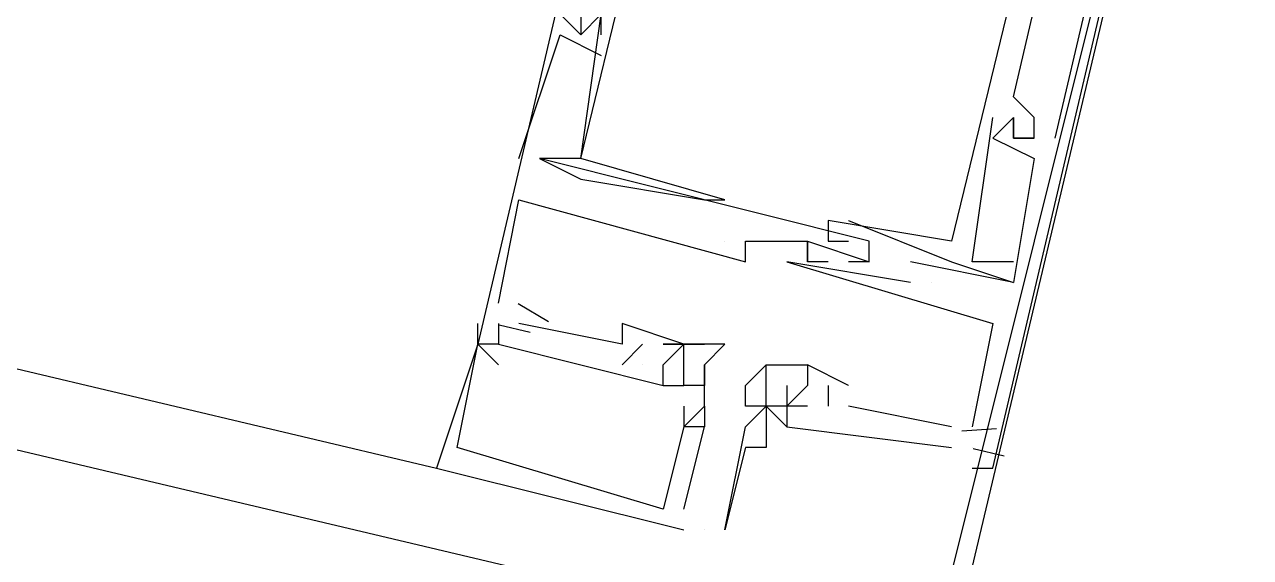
# Model space of a CAD drawing. Header units: feet. Extents: x -84 to 198, y -22 to 181.
# Drawn here: x 104.12 to 104.913, y 25.36 to 25.704 of the extents above; entities that cross this region are included whole.
import ezdxf

# ---------------------------------------------------------------- set-up
doc = ezdxf.new("R2010")
doc.units = ezdxf.units.FT
doc.layers.add('A-LINEA', color=7, linetype='CONTINUOUS')

msp = doc.modelspace()

# ---------------------------------------------------------------- linework, layer by layer
at = {"layer": 'A-LINEA'}
for p, q in [((96.3733, 27.2578), (105.52, 25.0978)), ((96.72, 27.2311), (104.3867, 25.4178)), ((104.8933, 26.0844), (104.7867, 25.6311)), ((104.8933, 26.0844), (104.7867, 25.6311)), ((104.8933, 26.0844), (104.7867, 25.6311)), ((104.4667, 25.6978), (104.4667, 25.6978)), ((104.4667, 25.6978), (104.4667, 25.6978)), ((104.4667, 25.6978), (104.4667, 25.6978)), ((104.48, 25.6978), (104.48, 25.6978)), ((104.48, 25.6978), (104.48, 25.6978)), ((104.48, 25.6978), (104.48, 25.6978)), ((104.48, 25.6978), (104.48, 25.6978)), ((104.48, 25.6978), (104.48, 25.6978)), ((104.48, 25.6978), (104.48, 25.6978)), ((104.4933, 25.6978), (104.4933, 25.6978)), ((104.4933, 25.6978), (104.4933, 25.6978)), ((104.4933, 25.6978), (104.4933, 25.6978)), ((104.4933, 25.6844), (104.4933, 25.6844)), ((104.4933, 25.6844), (104.4933, 25.6844)), ((104.4933, 25.6844), (104.4933, 25.6844)), ((104.76, 25.6578), (104.76, 25.6578)), ((104.76, 25.6578), (104.76, 25.6578)), ((104.76, 25.6578), (104.76, 25.6578)), ((104.7467, 25.6444), (104.7467, 25.6444)), ((104.7467, 25.6444), (104.7467, 25.6444)), ((104.7467, 25.6444), (104.7467, 25.6444)), ((104.76, 25.6444), (104.76, 25.6444)), ((104.76, 25.6444), (104.76, 25.6444)), ((104.76, 25.6444), (104.76, 25.6444)), ((104.76, 25.6444), (104.76, 25.6444)), ((104.76, 25.6444), (104.76, 25.6444)), ((104.76, 25.6444), (104.76, 25.6444)), ((104.7733, 25.6444), (104.7733, 25.6444)), ((104.7733, 25.6444), (104.7733, 25.6444)), ((104.7733, 25.6444), (104.7733, 25.6444)), ((104.7467, 25.6311), (104.7467, 25.6311)), ((104.7467, 25.6311), (104.7467, 25.6311)), ((104.7467, 25.6311), (104.7467, 25.6311)), ((104.76, 25.6311), (104.76, 25.6311)), ((104.76, 25.6311), (104.76, 25.6311)), ((104.76, 25.6311), (104.76, 25.6311)), ((104.76, 25.6311), (104.76, 25.6311)), ((104.76, 25.6311), (104.76, 25.6311)), ((104.76, 25.6311), (104.76, 25.6311)), ((104.7733, 25.6311), (104.7733, 25.6311)), ((104.7733, 25.6311), (104.7733, 25.6311)), ((104.7733, 25.6311), (104.7733, 25.6311)), ((104.7733, 25.6311), (104.7733, 25.6311)), ((104.7733, 25.6311), (104.7733, 25.6311)), ((104.7733, 25.6311), (104.7733, 25.6311)), ((104.7867, 25.6311), (104.7867, 25.6311)), ((104.7867, 25.6311), (104.7867, 25.6311)), ((104.7867, 25.6311), (104.7867, 25.6311)), ((104.44, 25.6178), (104.44, 25.6178)), ((104.44, 25.6178), (104.44, 25.6178)), ((104.44, 25.6178), (104.44, 25.6178)), ((104.4533, 25.6178), (104.4533, 25.6178)), ((104.4533, 25.6178), (104.4533, 25.6178)), ((104.4533, 25.6178), (104.4533, 25.6178)), ((104.4533, 25.6178), (104.4533, 25.6178)), ((104.4533, 25.6178), (104.4533, 25.6178)), ((104.4533, 25.6178), (104.4533, 25.6178)), ((104.48, 25.6178), (104.48, 25.6178)), ((104.48, 25.6178), (104.48, 25.6178)), ((104.48, 25.6178), (104.48, 25.6178)), ((104.48, 25.6178), (104.48, 25.6178)), ((104.48, 25.6178), (104.48, 25.6178)), ((104.48, 25.6178), (104.48, 25.6178)), ((104.7733, 25.6178), (104.7733, 25.6178)), ((104.7733, 25.6178), (104.7733, 25.6178)), ((104.7733, 25.6178), (104.7733, 25.6178)), ((104.48, 25.6044), (104.48, 25.6044)), ((104.48, 25.6044), (104.48, 25.6044)), ((104.48, 25.6044), (104.48, 25.6044)), ((104.44, 25.5911), (104.44, 25.5911)), ((104.44, 25.5911), (104.44, 25.5911)), ((104.44, 25.5911), (104.44, 25.5911)), ((104.56, 25.5911), (104.56, 25.5911)), ((104.56, 25.5911), (104.56, 25.5911)), ((104.56, 25.5911), (104.56, 25.5911)), ((104.5733, 25.5911), (104.5733, 25.5911)), ((104.5733, 25.5911), (104.5733, 25.5911)), ((104.5733, 25.5911), (104.5733, 25.5911)), ((104.64, 25.5778), (104.64, 25.5778)), ((104.64, 25.5778), (104.64, 25.5778)), ((104.64, 25.5778), (104.64, 25.5778)), ((104.6533, 25.5778), (104.6533, 25.5778)), ((104.6533, 25.5778), (104.6533, 25.5778)), ((104.6533, 25.5778), (104.6533, 25.5778)), ((104.5733, 25.5644), (104.5733, 25.5644)), ((104.5733, 25.5644), (104.5733, 25.5644)), ((104.5733, 25.5644), (104.5733, 25.5644)), ((104.5733, 25.5644), (104.5733, 25.5644)), ((104.5733, 25.5644), (104.5733, 25.5644)), ((104.5733, 25.5644), (104.5733, 25.5644)), ((104.5867, 25.5644), (104.5867, 25.5644)), ((104.5867, 25.5644), (104.5867, 25.5644)), ((104.5867, 25.5644), (104.5867, 25.5644)), ((104.5867, 25.5644), (104.5867, 25.5644)), ((104.5867, 25.5644), (104.5867, 25.5644)), ((104.5867, 25.5644), (104.5867, 25.5644)), ((104.6267, 25.5644), (104.6267, 25.5644)), ((104.6267, 25.5644), (104.6267, 25.5644)), ((104.6267, 25.5644), (104.6267, 25.5644)), ((104.6267, 25.5644), (104.6267, 25.5644)), ((104.6267, 25.5644), (104.6267, 25.5644)), ((104.6267, 25.5644), (104.6267, 25.5644)), ((104.64, 25.5644), (104.64, 25.5644)), ((104.64, 25.5644), (104.64, 25.5644)), ((104.64, 25.5644), (104.64, 25.5644)), ((104.6533, 25.5644), (104.6533, 25.5644)), ((104.6533, 25.5644), (104.6533, 25.5644)), ((104.6533, 25.5644), (104.6533, 25.5644)), ((104.6667, 25.5644), (104.6667, 25.5644)), ((104.6667, 25.5644), (104.6667, 25.5644)), ((104.6667, 25.5644), (104.6667, 25.5644)), ((104.72, 25.5644), (104.72, 25.5644)), ((104.72, 25.5644), (104.72, 25.5644)), ((104.72, 25.5644), (104.72, 25.5644)), ((104.5867, 25.5511), (104.5867, 25.5511)), ((104.5867, 25.5511), (104.5867, 25.5511)), ((104.5867, 25.5511), (104.5867, 25.5511)), ((104.6133, 25.5511), (104.6133, 25.5511)), ((104.6133, 25.5511), (104.6133, 25.5511)), ((104.6133, 25.5511), (104.6133, 25.5511)), ((104.6267, 25.5511), (104.6267, 25.5511)), ((104.6267, 25.5511), (104.6267, 25.5511)), ((104.6267, 25.5511), (104.6267, 25.5511)), ((104.6267, 25.5511), (104.6267, 25.5511)), ((104.6267, 25.5511), (104.6267, 25.5511)), ((104.6267, 25.5511), (104.6267, 25.5511)), ((104.64, 25.5511), (104.64, 25.5511)), ((104.64, 25.5511), (104.64, 25.5511)), ((104.64, 25.5511), (104.64, 25.5511)), ((104.6533, 25.5511), (104.6533, 25.5511)), ((104.6533, 25.5511), (104.6533, 25.5511)), ((104.6533, 25.5511), (104.6533, 25.5511)), ((104.6667, 25.5511), (104.6667, 25.5511)), ((104.6667, 25.5511), (104.6667, 25.5511)), ((104.6667, 25.5511), (104.6667, 25.5511)), ((104.6667, 25.5511), (104.6667, 25.5511)), ((104.6667, 25.5511), (104.6667, 25.5511)), ((104.6667, 25.5511), (104.6667, 25.5511)), ((104.6933, 25.5511), (104.6933, 25.5511)), ((104.6933, 25.5511), (104.6933, 25.5511)), ((104.6933, 25.5511), (104.6933, 25.5511)), ((104.7067, 25.5511), (104.7067, 25.5511)), ((104.7067, 25.5511), (104.7067, 25.5511)), ((104.7067, 25.5511), (104.7067, 25.5511)), ((104.7067, 25.5511), (104.7067, 25.5511)), ((104.7067, 25.5511), (104.7067, 25.5511)), ((104.7067, 25.5511), (104.7067, 25.5511)), ((104.72, 25.5511), (104.72, 25.5511)), ((104.72, 25.5511), (104.72, 25.5511)), ((104.72, 25.5511), (104.72, 25.5511)), ((104.7333, 25.5511), (104.7333, 25.5511)), ((104.7333, 25.5511), (104.7333, 25.5511)), ((104.7333, 25.5511), (104.7333, 25.5511)), ((104.76, 25.5511), (104.76, 25.5511)), ((104.76, 25.5511), (104.76, 25.5511)), ((104.76, 25.5511), (104.76, 25.5511)), ((104.6933, 25.5378), (104.6933, 25.5378)), ((104.6933, 25.5378), (104.6933, 25.5378)), ((104.6933, 25.5378), (104.6933, 25.5378)), ((104.7067, 25.5378), (104.7067, 25.5378)), ((104.7067, 25.5378), (104.7067, 25.5378)), ((104.7067, 25.5378), (104.7067, 25.5378)), ((104.7067, 25.5378), (104.7067, 25.5378)), ((104.7067, 25.5378), (104.7067, 25.5378)), ((104.7067, 25.5378), (104.7067, 25.5378)), ((104.76, 25.5378), (104.76, 25.5378)), ((104.76, 25.5378), (104.76, 25.5378)), ((104.76, 25.5378), (104.76, 25.5378)), ((104.76, 25.5378), (104.76, 25.5378)), ((104.76, 25.5378), (104.76, 25.5378)), ((104.76, 25.5378), (104.76, 25.5378)), ((104.76, 25.5378), (104.76, 25.5378)), ((104.76, 25.5378), (104.76, 25.5378)), ((104.76, 25.5378), (104.76, 25.5378)), ((104.4267, 25.5244), (104.4267, 25.5244)), ((104.4267, 25.5244), (104.4267, 25.5244)), ((104.4267, 25.5244), (104.4267, 25.5244)), ((104.4591, 25.5123), (104.4395, 25.5239)), ((104.4591, 25.5123), (104.4395, 25.5239)), ((104.4591, 25.5123), (104.4395, 25.5239)), ((104.4133, 25.5111), (104.4133, 25.5111)), ((104.4133, 25.5111), (104.4133, 25.5111)), ((104.4133, 25.5111), (104.4133, 25.5111)), ((104.4267, 25.5111), (104.4267, 25.5111)), ((104.4267, 25.5111), (104.4267, 25.5111)), ((104.4267, 25.5111), (104.4267, 25.5111)), ((104.4473, 25.5054), (104.4273, 25.5102)), ((104.4473, 25.5054), (104.4273, 25.5102)), ((104.4473, 25.5054), (104.4273, 25.5102)), ((104.44, 25.5111), (104.44, 25.5111)), ((104.44, 25.5111), (104.44, 25.5111)), ((104.44, 25.5111), (104.44, 25.5111)), ((104.5067, 25.5111), (104.5067, 25.5111)), ((104.5067, 25.5111), (104.5067, 25.5111)), ((104.5067, 25.5111), (104.5067, 25.5111)), ((104.7467, 25.5111), (104.7467, 25.5111)), ((104.7467, 25.5111), (104.7467, 25.5111)), ((104.7467, 25.5111), (104.7467, 25.5111)), ((104.4133, 25.4978), (104.4133, 25.4978)), ((104.4133, 25.4978), (104.4133, 25.4978)), ((104.4133, 25.4978), (104.4133, 25.4978)), ((104.4133, 25.4978), (104.4133, 25.4978)), ((104.4133, 25.4978), (104.4133, 25.4978)), ((104.4133, 25.4978), (104.4133, 25.4978)), ((104.4133, 25.4978), (104.4133, 25.4978)), ((104.4133, 25.4978), (104.4133, 25.4978)), ((104.4133, 25.4978), (104.4133, 25.4978)), ((104.4267, 25.4978), (104.4267, 25.4978)), ((104.4267, 25.4978), (104.4267, 25.4978)), ((104.4267, 25.4978), (104.4267, 25.4978)), ((104.4267, 25.4978), (104.4267, 25.4978)), ((104.4267, 25.4978), (104.4267, 25.4978)), ((104.4267, 25.4978), (104.4267, 25.4978)), ((104.5067, 25.4844), (104.52, 25.4978)), ((104.5067, 25.4978), (104.5067, 25.4978)), ((104.5067, 25.4844), (104.52, 25.4978)), ((104.5067, 25.4978), (104.5067, 25.4978)), ((104.5067, 25.4844), (104.52, 25.4978)), ((104.5067, 25.4978), (104.5067, 25.4978)), ((104.52, 25.4978), (104.52, 25.4978)), ((104.52, 25.4978), (104.52, 25.4978)), ((104.52, 25.4978), (104.52, 25.4978)), ((104.5333, 25.4978), (104.5333, 25.4978)), ((104.5333, 25.4978), (104.5333, 25.4978)), ((104.5333, 25.4978), (104.5333, 25.4978)), ((104.5333, 25.4978), (104.5333, 25.4978)), ((104.5333, 25.4978), (104.5333, 25.4978)), ((104.5333, 25.4978), (104.5333, 25.4978)), ((104.5467, 25.4978), (104.5467, 25.4978)), ((104.5467, 25.4978), (104.5467, 25.4978)), ((104.5467, 25.4978), (104.5467, 25.4978)), ((104.5467, 25.4978), (104.5467, 25.4978)), ((104.5467, 25.4978), (104.5467, 25.4978)), ((104.5467, 25.4978), (104.5467, 25.4978)), ((104.5467, 25.4978), (104.5467, 25.4978)), ((104.5467, 25.4978), (104.5467, 25.4978)), ((104.5467, 25.4978), (104.5467, 25.4978)), ((104.5467, 25.4978), (104.5467, 25.4978)), ((104.5467, 25.4978), (104.5467, 25.4978)), ((104.5467, 25.4978), (104.5467, 25.4978)), ((104.56, 25.4978), (104.56, 25.4978)), ((104.56, 25.4978), (104.56, 25.4978)), ((104.56, 25.4978), (104.56, 25.4978)), ((104.5733, 25.4978), (104.5733, 25.4978)), ((104.5733, 25.4978), (104.5733, 25.4978)), ((104.5733, 25.4978), (104.5733, 25.4978)), ((104.4267, 25.4844), (104.4267, 25.4844)), ((104.4267, 25.4844), (104.4267, 25.4844)), ((104.4267, 25.4844), (104.4267, 25.4844)), ((104.5067, 25.4844), (104.5067, 25.4844)), ((104.5067, 25.4844), (104.5067, 25.4844)), ((104.5067, 25.4844), (104.5067, 25.4844)), ((104.52, 25.4844), (104.52, 25.4844)), ((104.52, 25.4844), (104.52, 25.4844)), ((104.52, 25.4844), (104.52, 25.4844)), ((104.52, 25.4844), (104.52, 25.4844)), ((104.52, 25.4844), (104.52, 25.4844)), ((104.52, 25.4844), (104.52, 25.4844)), ((104.5333, 25.4844), (104.5333, 25.4844)), ((104.5333, 25.4844), (104.5333, 25.4844)), ((104.5333, 25.4844), (104.5333, 25.4844)), ((104.5333, 25.4844), (104.5333, 25.4844)), ((104.5333, 25.4844), (104.5333, 25.4844)), ((104.5333, 25.4844), (104.5333, 25.4844)), ((104.56, 25.4844), (104.56, 25.4844)), ((104.56, 25.4844), (104.56, 25.4844)), ((104.56, 25.4844), (104.56, 25.4844)), ((104.56, 25.4844), (104.56, 25.4844)), ((104.56, 25.4844), (104.56, 25.4844)), ((104.56, 25.4844), (104.56, 25.4844)), ((104.6, 25.4844), (104.6, 25.4844)), ((104.6, 25.4844), (104.6, 25.4844)), ((104.6133, 25.4844), (104.6133, 25.4844)), ((104.6267, 25.4844), (104.6267, 25.4844)), ((104.6267, 25.4844), (104.6267, 25.4844)), ((104.6267, 25.4844), (104.6267, 25.4844)), ((104.6267, 25.4844), (104.6267, 25.4844)), ((104.5333, 25.4711), (104.5333, 25.4711)), ((104.5333, 25.4711), (104.5467, 25.4711)), ((104.5333, 25.4711), (104.5333, 25.4711)), ((104.5333, 25.4711), (104.5333, 25.4711)), ((104.5333, 25.4711), (104.5467, 25.4711)), ((104.5333, 25.4711), (104.5333, 25.4711)), ((104.5333, 25.4711), (104.5333, 25.4711)), ((104.5333, 25.4711), (104.5467, 25.4711)), ((104.5333, 25.4711), (104.5333, 25.4711)), ((104.5467, 25.4711), (104.5467, 25.4711)), ((104.5467, 25.4711), (104.5467, 25.4711)), ((104.5467, 25.4711), (104.5467, 25.4711)), ((104.5467, 25.4711), (104.5467, 25.4711)), ((104.5467, 25.4711), (104.5467, 25.4711)), ((104.5467, 25.4711), (104.5467, 25.4711)), ((104.56, 25.4711), (104.56, 25.4711)), ((104.56, 25.4711), (104.56, 25.4711)), ((104.56, 25.4711), (104.56, 25.4711)), ((104.5867, 25.4711), (104.5867, 25.4711)), ((104.6133, 25.4711), (104.6133, 25.4711)), ((104.6267, 25.4711), (104.6267, 25.4711)), ((104.6267, 25.4711), (104.6267, 25.4711)), ((104.6267, 25.4711), (104.6267, 25.4711)), ((104.6267, 25.4711), (104.6267, 25.4711)), ((104.64, 25.4711), (104.64, 25.4578)), ((104.64, 25.4711), (104.64, 25.4711)), ((104.64, 25.4711), (104.64, 25.4578)), ((104.64, 25.4711), (104.64, 25.4711)), ((104.64, 25.4711), (104.64, 25.4578)), ((104.64, 25.4711), (104.64, 25.4711)), ((104.6533, 25.4711), (104.6533, 25.4711)), ((104.6533, 25.4711), (104.6533, 25.4711)), ((104.6533, 25.4711), (104.6533, 25.4711)), ((104.5467, 25.4578), (104.5467, 25.4578)), ((104.5467, 25.4578), (104.5467, 25.4578)), ((104.5467, 25.4578), (104.5467, 25.4578)), ((104.56, 25.4578), (104.56, 25.4578)), ((104.56, 25.4578), (104.56, 25.4578)), ((104.56, 25.4578), (104.56, 25.4578)), ((104.56, 25.4578), (104.56, 25.4578)), ((104.56, 25.4578), (104.56, 25.4578)), ((104.56, 25.4578), (104.56, 25.4578)), ((104.5867, 25.4578), (104.5867, 25.4578)), ((104.6, 25.4578), (104.6, 25.4578)), ((104.6, 25.4578), (104.6, 25.4578)), ((104.6, 25.4578), (104.6, 25.4578)), ((104.6133, 25.4578), (104.6133, 25.4578)), ((104.6133, 25.4578), (104.6133, 25.4578)), ((104.6133, 25.4578), (104.6133, 25.4578)), ((104.6133, 25.4578), (104.6133, 25.4578)), ((104.6133, 25.4578), (104.6133, 25.4578)), ((104.6267, 25.4578), (104.6267, 25.4578)), ((104.6267, 25.4578), (104.6267, 25.4578)), ((104.6267, 25.4578), (104.6267, 25.4578)), ((104.64, 25.4578), (104.64, 25.4578)), ((104.64, 25.4578), (104.64, 25.4578)), ((104.64, 25.4578), (104.64, 25.4578)), ((104.72, 25.4444), (104.6533, 25.4578)), ((104.6533, 25.4578), (104.6533, 25.4578)), ((104.72, 25.4444), (104.6533, 25.4578)), ((104.6533, 25.4578), (104.6533, 25.4578)), ((104.72, 25.4444), (104.6533, 25.4578)), ((104.6533, 25.4578), (104.6533, 25.4578)), ((104.7333, 25.4578), (104.7333, 25.4578)), ((104.7333, 25.4578), (104.7333, 25.4578)), ((104.7333, 25.4578), (104.7333, 25.4578)), ((104.5467, 25.3911), (104.56, 25.4444)), ((104.5467, 25.4444), (104.5467, 25.4444)), ((104.5467, 25.4444), (104.5467, 25.4444)), ((104.5467, 25.3911), (104.56, 25.4444)), ((104.5467, 25.4444), (104.5467, 25.4444)), ((104.5467, 25.4444), (104.5467, 25.4444)), ((104.5467, 25.3911), (104.56, 25.4444)), ((104.5467, 25.4444), (104.5467, 25.4444)), ((104.5467, 25.4444), (104.5467, 25.4444)), ((104.56, 25.4444), (104.56, 25.4444)), ((104.56, 25.4444), (104.56, 25.4444)), ((104.56, 25.4444), (104.56, 25.4444)), ((104.56, 25.4444), (104.56, 25.4444)), ((104.56, 25.4444), (104.56, 25.4444)), ((104.56, 25.4444), (104.56, 25.4444)), ((104.5867, 25.4444), (104.5867, 25.4444)), ((104.6133, 25.4444), (104.6133, 25.4444)), ((104.6133, 25.4444), (104.6133, 25.4444)), ((104.6133, 25.4444), (104.6133, 25.4444)), ((104.6133, 25.4444), (104.6133, 25.4444)), ((104.72, 25.4444), (104.72, 25.4444)), ((104.72, 25.4444), (104.72, 25.4444)), ((104.72, 25.4444), (104.72, 25.4444)), ((104.7491, 25.4432), (104.7265, 25.4416)), ((104.7491, 25.4432), (104.7265, 25.4416)), ((104.7491, 25.4432), (104.7265, 25.4416)), ((104.7333, 25.4444), (104.7333, 25.4444)), ((104.7333, 25.4444), (104.7333, 25.4444)), ((104.7333, 25.4444), (104.7333, 25.4444)), ((104.4, 25.4311), (104.4, 25.4311)), ((104.4, 25.4311), (104.4, 25.4311)), ((104.4, 25.4311), (104.4, 25.4311)), ((104.5867, 25.4311), (104.5867, 25.4311)), ((104.6, 25.4311), (104.6, 25.4311)), ((104.6, 25.4311), (104.6, 25.4311)), ((104.72, 25.4311), (104.72, 25.4311)), ((104.72, 25.4311), (104.72, 25.4311)), ((104.72, 25.4311), (104.72, 25.4311)), ((104.7333, 25.4311), (104.7333, 25.4311)), ((104.7333, 25.4311), (104.7333, 25.4311)), ((104.7333, 25.4311), (104.7333, 25.4311)), ((104.7333, 25.4311), (104.7333, 25.4311)), ((104.7333, 25.4311), (104.7333, 25.4311)), ((104.7333, 25.4311), (104.7333, 25.4311)), ((104.754, 25.4254), (104.7339, 25.4302)), ((104.754, 25.4254), (104.7339, 25.4302)), ((104.754, 25.4254), (104.7339, 25.4302)), ((104.3867, 25.4178), (104.3867, 25.4178)), ((104.3867, 25.4178), (104.3867, 25.4178)), ((104.3867, 25.4178), (104.3867, 25.4178)), ((104.7333, 25.4178), (104.7333, 25.4178)), ((104.7333, 25.4178), (104.7333, 25.4178)), ((104.7333, 25.4178), (104.7333, 25.4178)), ((104.7467, 25.4178), (104.7467, 25.4178)), ((104.7467, 25.4178), (104.7467, 25.4178)), ((104.7467, 25.4178), (104.7467, 25.4178)), ((104.5333, 25.3911), (104.5333, 25.3911)), ((104.5333, 25.3911), (104.5333, 25.3911)), ((104.5333, 25.3911), (104.5333, 25.3911)), ((104.5467, 25.3911), (104.5467, 25.3911)), ((104.5467, 25.3911), (104.5467, 25.3911)), ((104.5467, 25.3911), (104.5467, 25.3911)), ((104.5467, 25.3778), (104.5467, 25.3778)), ((104.5467, 25.3778), (104.5467, 25.3778)), ((104.5467, 25.3778), (104.5467, 25.3778)), ((104.56, 25.3778), (104.56, 25.3778)), ((104.5733, 25.3778), (104.5733, 25.3778))]:
    msp.add_line(p, q, dxfattribs=at)
for points in [[(104.4933, 25.6978), (104.4933, 25.7111), (104.48, 25.6978), (104.4667, 25.7111), (104.5733, 26.1511), (104.5867, 26.1511), (104.5867, 26.1378), (104.6, 26.1378), (104.6, 26.1511), (104.7067, 26.1244), (104.7067, 26.1111), (104.7867, 26.0844), (104.8, 26.0978), (104.72, 26.1244), (104.72, 26.1378), (104.5733, 26.1778), (104.4133, 25.4978), (104.4133, 25.5111)], [(104.4933, 25.6978), (104.4933, 25.7111), (104.48, 25.6978), (104.4667, 25.7111), (104.5733, 26.1511), (104.5867, 26.1511), (104.5867, 26.1378), (104.6, 26.1378), (104.6, 26.1511), (104.7067, 26.1244), (104.7067, 26.1111), (104.7867, 26.0844), (104.8, 26.0978), (104.72, 26.1244), (104.72, 26.1378), (104.5733, 26.1778), (104.4133, 25.4978), (104.4133, 25.5111)], [(104.4933, 25.6978), (104.4933, 25.7111), (104.48, 25.6978), (104.4667, 25.7111), (104.5733, 26.1511), (104.5867, 26.1511), (104.5867, 26.1378), (104.6, 26.1378), (104.6, 26.1511), (104.7067, 26.1244), (104.7067, 26.1111), (104.7867, 26.0844), (104.8, 26.0978), (104.72, 26.1244), (104.72, 26.1378), (104.5733, 26.1778), (104.4133, 25.4978), (104.4133, 25.5111)], [(104.48, 25.6178), (104.4533, 25.6178), (104.48, 25.6044), (104.56, 25.5911), (104.5733, 25.5911), (104.5733, 25.5911), (104.48, 25.6178), (104.6, 26.1111), (104.6933, 26.0978), (104.68, 26.1111), (104.68, 26.0978), (104.5867, 26.1244), (104.5867, 26.1511), (104.5733, 26.1511), (104.5867, 26.1511), (104.5733, 26.1244), (104.6, 26.1111), (104.5067, 25.7111)], [(104.48, 25.6178), (104.4533, 25.6178), (104.48, 25.6044), (104.56, 25.5911), (104.5733, 25.5911), (104.5733, 25.5911), (104.48, 25.6178), (104.6, 26.1111), (104.6933, 26.0978), (104.68, 26.1111), (104.68, 26.0978), (104.5867, 26.1244), (104.5867, 26.1511), (104.5733, 26.1511), (104.5867, 26.1511), (104.5733, 26.1244), (104.6, 26.1111), (104.5067, 25.7111)], [(104.48, 25.6178), (104.4533, 25.6178), (104.48, 25.6044), (104.56, 25.5911), (104.5733, 25.5911), (104.5733, 25.5911), (104.48, 25.6178), (104.6, 26.1111), (104.6933, 26.0978), (104.68, 26.1111), (104.68, 26.0978), (104.5867, 26.1244), (104.5867, 26.1511), (104.5733, 26.1511), (104.5867, 26.1511), (104.5733, 26.1244), (104.6, 26.1111), (104.5067, 25.7111)], [(104.7333, 25.4178), (104.7467, 25.4178), (104.9067, 26.0978), (104.7467, 26.1378), (104.7467, 26.1111), (104.76, 26.1111)], [(104.7333, 25.4178), (104.7467, 25.4178), (104.9067, 26.0978), (104.7467, 26.1378), (104.7467, 26.1111), (104.76, 26.1111)], [(104.7333, 25.4178), (104.7467, 25.4178), (104.9067, 26.0978), (104.7467, 26.1378), (104.7467, 26.1111), (104.76, 26.1111)], [(104.7067, 25.2978), (105.52, 25.0978), (105.72, 25.9111), (104.9067, 26.0978), (104.7067, 25.2978)], [(104.88, 26.0844), (104.8667, 26.0844), (104.8667, 26.0578), (104.7733, 26.0844), (104.76, 26.0844), (104.84, 26.0578), (104.72, 25.5644), (104.64, 25.5778), (104.64, 25.5778), (104.64, 25.5644), (104.6533, 25.5644)], [(104.88, 26.0844), (104.8667, 26.0844), (104.8667, 26.0578), (104.7733, 26.0844), (104.76, 26.0844), (104.84, 26.0578), (104.72, 25.5644), (104.64, 25.5778), (104.64, 25.5778), (104.64, 25.5644), (104.6533, 25.5644)], [(104.88, 26.0844), (104.8667, 26.0844), (104.8667, 26.0578), (104.7733, 26.0844), (104.76, 26.0844), (104.84, 26.0578), (104.72, 25.5644), (104.64, 25.5778), (104.64, 25.5778), (104.64, 25.5644), (104.6533, 25.5644)], [(104.72, 25.2978), (105.52, 25.1111), (105.7067, 25.8978), (104.9067, 26.0844), (104.72, 25.2978)], [(104.76, 25.6444), (104.76, 25.6311), (104.7733, 25.6311), (104.7733, 25.6444), (104.76, 25.6578), (104.8533, 26.0578), (104.8667, 26.0578), (104.88, 26.0711)], [(104.76, 25.6444), (104.76, 25.6311), (104.7733, 25.6311), (104.7733, 25.6444), (104.76, 25.6578), (104.8533, 26.0578), (104.8667, 26.0578), (104.88, 26.0711)], [(104.76, 25.6444), (104.76, 25.6311), (104.7733, 25.6311), (104.7733, 25.6444), (104.76, 25.6578), (104.8533, 26.0578), (104.8667, 26.0578), (104.88, 26.0711)], [(104.48, 25.6178), (104.4933, 25.7111), (104.48, 25.7111), (104.48, 25.6978)], [(104.48, 25.6178), (104.4933, 25.7111), (104.48, 25.7111), (104.48, 25.6978)], [(104.48, 25.6178), (104.4933, 25.7111), (104.48, 25.7111), (104.48, 25.6978)], [(104.44, 25.6178), (104.4667, 25.6978), (104.4933, 25.6844)], [(104.44, 25.6178), (104.4667, 25.6978), (104.4933, 25.6844)], [(104.44, 25.6178), (104.4667, 25.6978), (104.4933, 25.6844)], [(104.7733, 25.6311), (104.76, 25.6311), (104.76, 25.6444), (104.7467, 25.6311), (104.7733, 25.6178), (104.76, 25.5378), (104.6933, 25.5511)], [(104.7733, 25.6311), (104.76, 25.6311), (104.76, 25.6444), (104.7467, 25.6311), (104.7733, 25.6178), (104.76, 25.5378), (104.6933, 25.5511)], [(104.7733, 25.6311), (104.76, 25.6311), (104.76, 25.6444), (104.7467, 25.6311), (104.7733, 25.6178), (104.76, 25.5378), (104.6933, 25.5511)], [(104.76, 25.5511), (104.7333, 25.5511), (104.7467, 25.6444)], [(104.76, 25.5511), (104.7333, 25.5511), (104.7467, 25.6444)], [(104.76, 25.5511), (104.7333, 25.5511), (104.7467, 25.6444)], [(104.6667, 25.5511), (104.6667, 25.5644), (104.4533, 25.6178)], [(104.6667, 25.5511), (104.6667, 25.5644), (104.4533, 25.6178)], [(104.6667, 25.5511), (104.6667, 25.5644), (104.4533, 25.6178)], [(104.4267, 25.5244), (104.44, 25.5911), (104.5867, 25.5511), (104.5867, 25.5644)], [(104.4267, 25.5244), (104.44, 25.5911), (104.5867, 25.5511), (104.5867, 25.5644)], [(104.4267, 25.5244), (104.44, 25.5911), (104.5867, 25.5511), (104.5867, 25.5644)], [(104.6533, 25.5778), (104.72, 25.5511), (104.76, 25.5378)], [(104.6533, 25.5778), (104.72, 25.5511), (104.76, 25.5378)], [(104.6533, 25.5778), (104.72, 25.5511), (104.76, 25.5378)], [(104.5867, 25.5644), (104.6267, 25.5644), (104.6267, 25.5511)], [(104.5867, 25.5644), (104.6267, 25.5644), (104.6267, 25.5511)], [(104.5867, 25.5644), (104.6267, 25.5644), (104.6267, 25.5511)], [(104.64, 25.5511), (104.6267, 25.5511), (104.6267, 25.5644), (104.6667, 25.5511), (104.6533, 25.5511)], [(104.64, 25.5511), (104.6267, 25.5511), (104.6267, 25.5644), (104.6667, 25.5511), (104.6533, 25.5511)], [(104.64, 25.5511), (104.6267, 25.5511), (104.6267, 25.5644), (104.6667, 25.5511), (104.6533, 25.5511)], [(104.6933, 25.5378), (104.6133, 25.5511), (104.7467, 25.5111), (104.7333, 25.4444)], [(104.6933, 25.5378), (104.6133, 25.5511), (104.7467, 25.5111), (104.7333, 25.4444)], [(104.6933, 25.5378), (104.6133, 25.5511), (104.7467, 25.5111), (104.7333, 25.4444)], [(104.4267, 25.5111), (104.4267, 25.4978), (104.5333, 25.4711), (104.5333, 25.4844)], [(104.4267, 25.5111), (104.4267, 25.4978), (104.5333, 25.4711), (104.5333, 25.4844)], [(104.4267, 25.5111), (104.4267, 25.4978), (104.5333, 25.4711), (104.5333, 25.4844)], [(104.5067, 25.5111), (104.5067, 25.4978), (104.44, 25.5111)], [(104.5067, 25.5111), (104.5067, 25.4978), (104.44, 25.5111)], [(104.5067, 25.5111), (104.5067, 25.4978), (104.44, 25.5111)], [(104.5333, 25.4978), (104.5467, 25.4978), (104.5067, 25.5111)], [(104.5333, 25.4978), (104.5467, 25.4978), (104.5067, 25.5111)], [(104.5333, 25.4978), (104.5467, 25.4978), (104.5067, 25.5111)], [(104.4267, 25.4978), (104.4133, 25.4978), (104.3867, 25.4178), (104.3867, 25.4178), (104.5467, 25.3778)], [(104.4267, 25.4978), (104.4133, 25.4978), (104.3867, 25.4178), (104.3867, 25.4178), (104.5467, 25.3778)], [(104.4267, 25.4978), (104.4133, 25.4978), (104.3867, 25.4178), (104.3867, 25.4178), (104.5467, 25.3778)], [(104.5467, 25.4578), (104.5467, 25.4444), (104.5467, 25.4444), (104.5467, 25.4444), (104.5467, 25.4444), (104.5333, 25.3911), (104.5333, 25.3911), (104.4, 25.4311), (104.4, 25.4311), (104.4133, 25.4978), (104.4267, 25.4844)], [(104.5467, 25.4578), (104.5467, 25.4444), (104.5467, 25.4444), (104.5467, 25.4444), (104.5467, 25.4444), (104.5333, 25.3911), (104.5333, 25.3911), (104.4, 25.4311), (104.4, 25.4311), (104.4133, 25.4978), (104.4267, 25.4844)], [(104.5467, 25.4578), (104.5467, 25.4444), (104.5467, 25.4444), (104.5467, 25.4444), (104.5467, 25.4444), (104.5333, 25.3911), (104.5333, 25.3911), (104.4, 25.4311), (104.4, 25.4311), (104.4133, 25.4978), (104.4267, 25.4844)], [(104.5333, 25.4844), (104.5333, 25.4844), (104.5333, 25.4844), (104.5467, 25.4978), (104.5333, 25.4978), (104.5333, 25.4978), (104.5333, 25.4978), (104.5333, 25.4978)], [(104.5333, 25.4844), (104.5333, 25.4844), (104.5333, 25.4844), (104.5467, 25.4978), (104.5333, 25.4978), (104.5333, 25.4978), (104.5333, 25.4978), (104.5333, 25.4978)], [(104.5333, 25.4844), (104.5333, 25.4844), (104.5333, 25.4844), (104.5467, 25.4978), (104.5333, 25.4978), (104.5333, 25.4978), (104.5333, 25.4978), (104.5333, 25.4978)], [(104.56, 25.4844), (104.56, 25.4711), (104.5467, 25.4711), (104.5467, 25.4978), (104.56, 25.4978)], [(104.56, 25.4578), (104.56, 25.4444), (104.5467, 25.4444), (104.56, 25.4578), (104.56, 25.4844), (104.5733, 25.4978), (104.5467, 25.4978)], [(104.56, 25.4844), (104.56, 25.4711), (104.5467, 25.4711), (104.5467, 25.4978), (104.56, 25.4978)], [(104.56, 25.4578), (104.56, 25.4444), (104.5467, 25.4444), (104.56, 25.4578), (104.56, 25.4844), (104.5733, 25.4978), (104.5467, 25.4978)], [(104.56, 25.4844), (104.56, 25.4711), (104.5467, 25.4711), (104.5467, 25.4978), (104.56, 25.4978)], [(104.56, 25.4578), (104.56, 25.4444), (104.5467, 25.4444), (104.56, 25.4578), (104.56, 25.4844), (104.5733, 25.4978), (104.5467, 25.4978)], [(104.6, 25.4311), (104.6, 25.4311), (104.5867, 25.4311), (104.5867, 25.4311), (104.5733, 25.3778), (104.5733, 25.3778), (104.5867, 25.4444), (104.6, 25.4578), (104.5867, 25.4578), (104.5867, 25.4711), (104.6, 25.4844), (104.6267, 25.4844), (104.6267, 25.4844), (104.6267, 25.4711), (104.6267, 25.4711), (104.6133, 25.4578), (104.6133, 25.4578), (104.6133, 25.4578), (104.6133, 25.4444), (104.6, 25.4578), (104.6, 25.4578), (104.6, 25.4311)], [(104.6133, 25.4711), (104.6133, 25.4711), (104.6133, 25.4578), (104.6, 25.4578), (104.6, 25.4844), (104.6133, 25.4844)], [(104.6533, 25.4711), (104.6267, 25.4844), (104.6267, 25.4711)], [(104.6533, 25.4711), (104.6267, 25.4844), (104.6267, 25.4711)], [(104.6533, 25.4711), (104.6267, 25.4844), (104.6267, 25.4711)], [(104.6267, 25.4578), (104.6133, 25.4578), (104.6133, 25.4444), (104.72, 25.4311)], [(104.6267, 25.4578), (104.6133, 25.4578), (104.6133, 25.4444), (104.72, 25.4311)], [(104.6267, 25.4578), (104.6133, 25.4578), (104.6133, 25.4444), (104.72, 25.4311)]]:
    msp.add_lwpolyline(points, dxfattribs=at)

doc.saveas('drawing.dxf')
